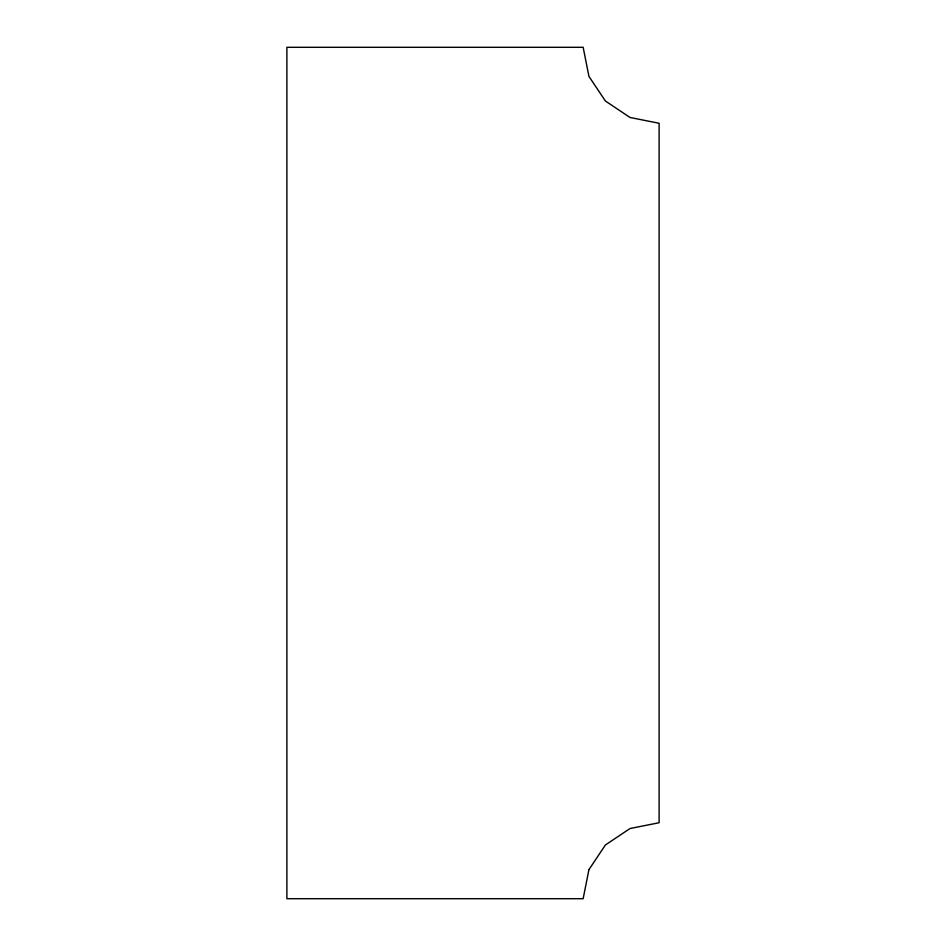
<?xml version="1.0" encoding="UTF-8"?>
<svg xmlns="http://www.w3.org/2000/svg" width="946" height="946" viewBox="0 0 946 946"><rect width="100%" height="100%" fill="white"/><g stroke="black" fill="none" stroke-linecap="round" stroke-linejoin="round"><path stroke-width="1.42" d="M588.932 869.634L583.15 898.7L286.886 898.7L286.886 47.3L583.15 47.3L588.932 76.366L605.393 101.009L630.036 117.481L659.114 123.264L659.114 822.736L630.036 828.519L605.393 844.991L588.932 869.634"/></g></svg>
